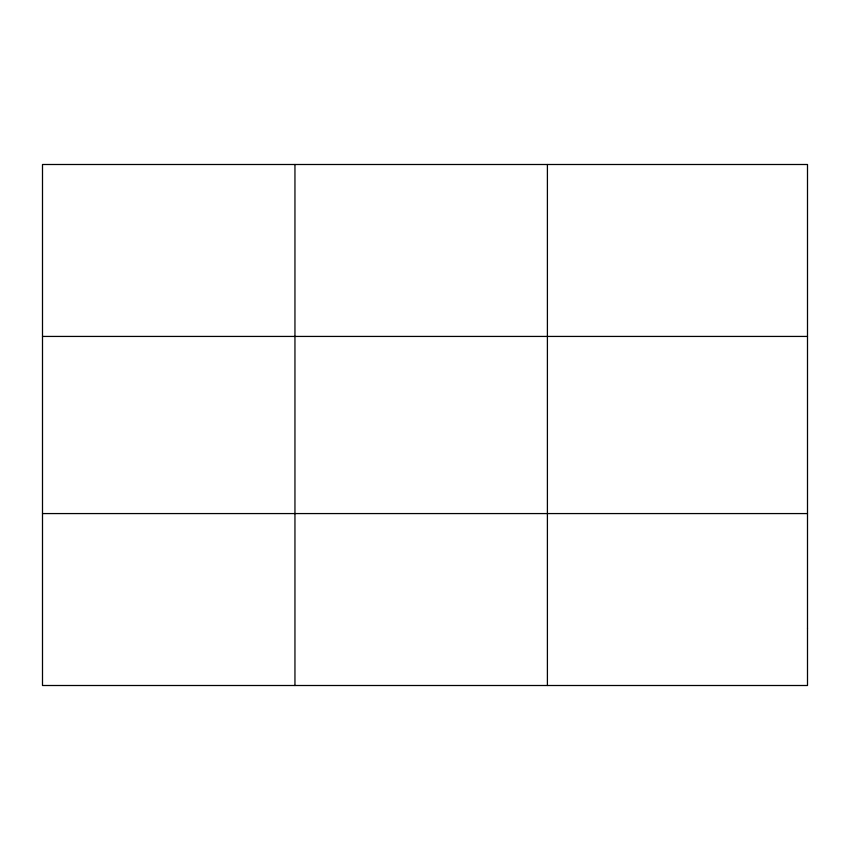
<?xml version="1.0" encoding="UTF-8"?>
<svg xmlns="http://www.w3.org/2000/svg" width="850" height="850" viewBox="0 0 850 850"><rect width="100%" height="100%" fill="white"/><g stroke="black" fill="none" stroke-linecap="round" stroke-linejoin="round"><path stroke-width="1.27" d="M294.95 164.496L294.95 685.504M547.4 164.496L547.4 685.504M42.5 336.43L807.5 336.43M42.5 513.57L807.5 513.57M807.5 628.192L807.5 685.504L42.5 685.504L42.5 164.496L807.5 164.496L807.5 628.192"/></g></svg>
